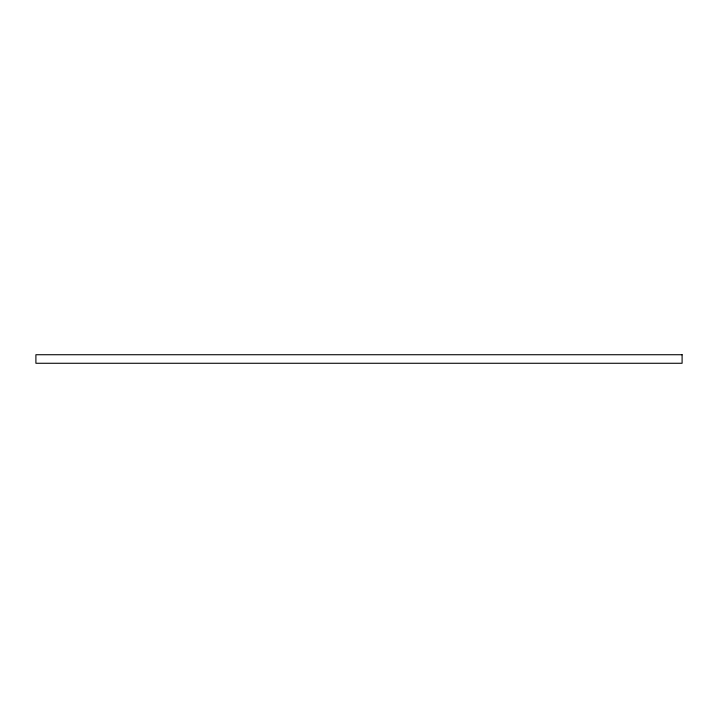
<?xml version="1.0" encoding="UTF-8"?>
<svg xmlns="http://www.w3.org/2000/svg" width="718" height="718" viewBox="0 0 718 718"><rect width="100%" height="100%" fill="white"/><g stroke="black" fill="none" stroke-linecap="round" stroke-linejoin="round"><path stroke-width="1.08" d="M682.1 354.728L35.9 354.728L35.9 363.272L682.1 363.272L682.1 354.728"/></g></svg>
